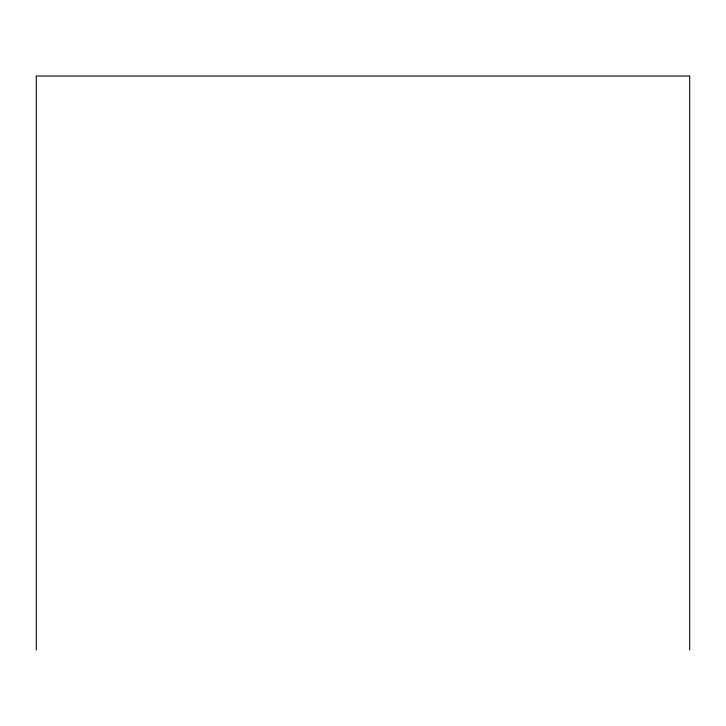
<?xml version="1.0" encoding="UTF-8"?>
<svg xmlns="http://www.w3.org/2000/svg" width="726" height="726" viewBox="0 0 726 726"><rect width="100%" height="100%" fill="white"/><g stroke="black" fill="none" stroke-linecap="round" stroke-linejoin="round"><path stroke-width="1.09" d="M689.7 649.979L689.7 76.021L36.3 76.021L36.3 649.979"/></g></svg>
